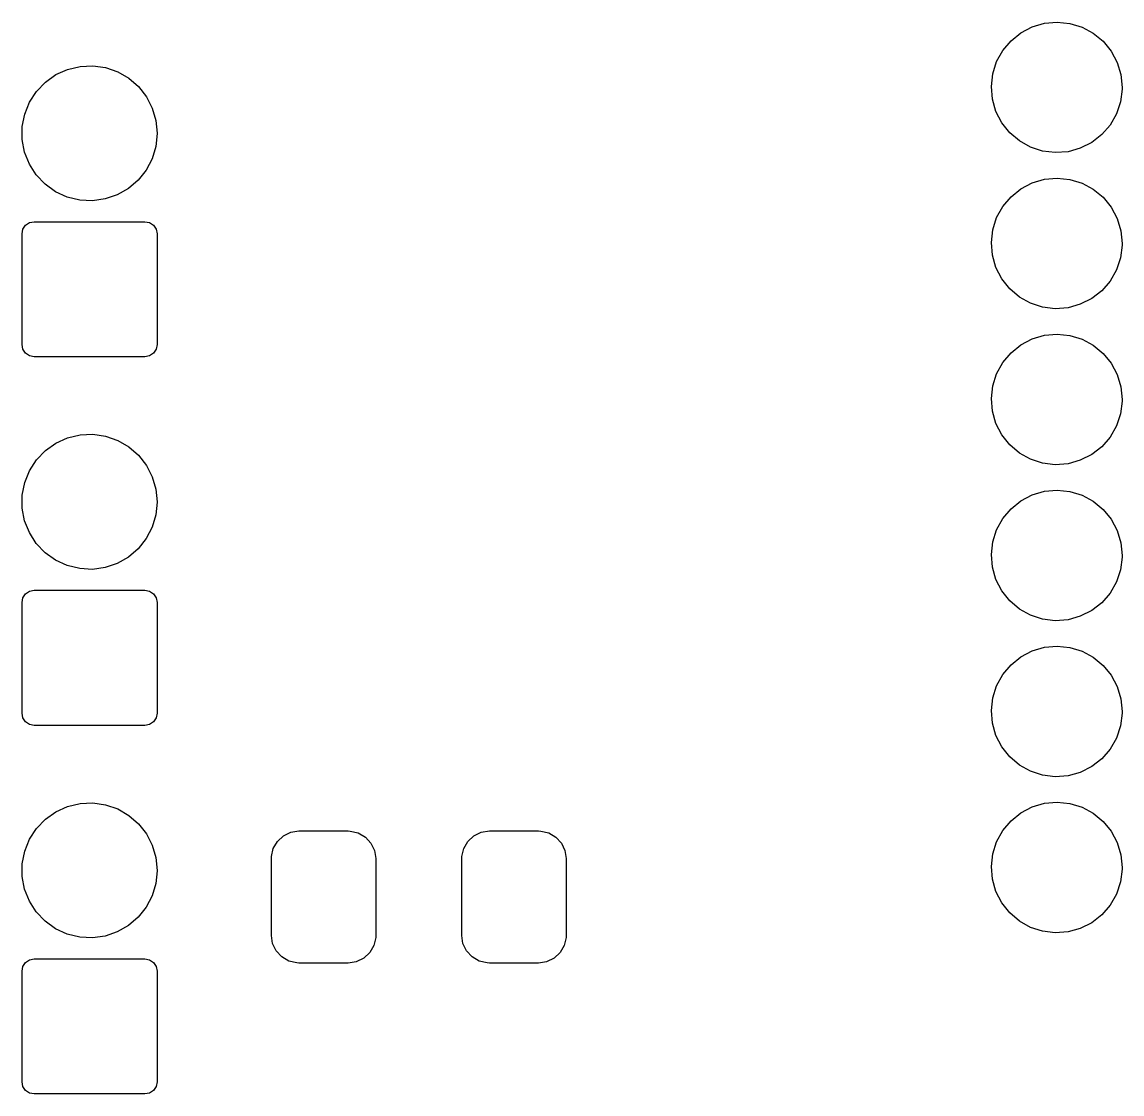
# Model space of a CAD drawing. Extents: x 10 to 584, y -410 to -10.
# Drawn here: x 298.82 to 316.73, y -126.18 to -108.73 of the extents above; entities that cross this region are included whole.
import ezdxf

# ---------------------------------------------------------------- set-up
doc = ezdxf.new("R2010")
doc.units = 0
doc.layers.add('BLACK', color=7, linetype='CONTINUOUS')

msp = doc.modelspace()

# ---------------------------------------------------------------- linework, layer by layer
at = {"layer": 'BLACK', "linetype": 'CONTINUOUS'}
for p, q in [((315.084, -108.9), (315.268, -108.804)), ((315.268, -108.804), (315.467, -108.745)), ((315.467, -108.745), (315.674, -108.726)), ((315.674, -108.726), (315.881, -108.748)), ((315.881, -108.748), (316.079, -108.809)), ((316.079, -108.809), (316.261, -108.908)), ((314.789, -109.189), (314.923, -109.03)), ((314.923, -109.03), (315.084, -108.9)), ((316.261, -108.908), (316.421, -109.04)), ((316.421, -109.04), (316.553, -109.201)), ((314.689, -109.371), (314.789, -109.189)), ((316.553, -109.201), (316.65, -109.384)), ((314.626, -109.569), (314.689, -109.371)), ((316.65, -109.384), (316.71, -109.583)), ((299.201, -109.704), (299.371, -109.583)), ((299.371, -109.583), (299.561, -109.497)), ((299.561, -109.497), (299.765, -109.448)), ((299.765, -109.448), (299.973, -109.438)), ((299.973, -109.438), (300.18, -109.468)), ((300.18, -109.468), (300.378, -109.537)), ((300.378, -109.537), (300.558, -109.641)), ((314.603, -109.775), (314.626, -109.569)), ((316.71, -109.583), (316.73, -109.79)), ((299.056, -109.855), (299.201, -109.704)), ((300.558, -109.641), (300.716, -109.778)), ((300.716, -109.778), (300.845, -109.943)), ((314.621, -109.982), (314.603, -109.775)), ((298.943, -110.031), (299.056, -109.855)), ((300.845, -109.943), (300.941, -110.128)), ((316.73, -109.819), (316.704, -110.025)), ((316.73, -109.79), (316.73, -109.819)), ((298.865, -110.224), (298.943, -110.031)), ((300.941, -110.128), (301, -110.329)), ((314.678, -110.181), (314.621, -109.982)), ((316.704, -110.025), (316.638, -110.222)), ((298.825, -110.429), (298.865, -110.224)), ((314.773, -110.366), (314.678, -110.181)), ((316.638, -110.222), (316.536, -110.403)), ((298.824, -110.638), (298.825, -110.429)), ((301, -110.329), (301.02, -110.537)), ((314.902, -110.529), (314.773, -110.366)), ((316.536, -110.403), (316.4, -110.56)), ((298.863, -110.844), (298.824, -110.638)), ((301.02, -110.543), (300.999, -110.75)), ((301.02, -110.537), (301.02, -110.543)), ((315.06, -110.663), (314.902, -110.529)), ((315.241, -110.764), (315.06, -110.663)), ((316.4, -110.56), (316.237, -110.688)), ((298.94, -111.038), (298.863, -110.844)), ((300.999, -110.75), (300.939, -110.951)), ((315.438, -110.829), (315.241, -110.764)), ((315.644, -110.853), (315.438, -110.829)), ((315.851, -110.837), (315.644, -110.853)), ((316.051, -110.781), (315.851, -110.837)), ((316.237, -110.688), (316.051, -110.781)), ((299.053, -111.214), (298.94, -111.038)), ((300.939, -110.951), (300.842, -111.136)), ((299.196, -111.366), (299.053, -111.214)), ((300.842, -111.136), (300.712, -111.3)), ((299.366, -111.488), (299.196, -111.366)), ((300.712, -111.3), (300.554, -111.436)), ((315.084, -111.44), (315.268, -111.344)), ((315.268, -111.344), (315.467, -111.285)), ((315.467, -111.285), (315.674, -111.266)), ((315.674, -111.266), (315.881, -111.288)), ((315.881, -111.288), (316.079, -111.349)), ((316.079, -111.349), (316.261, -111.448)), ((299.556, -111.575), (299.366, -111.488)), ((299.759, -111.625), (299.556, -111.575)), ((300.372, -111.539), (300.175, -111.607)), ((300.554, -111.436), (300.372, -111.539)), ((314.789, -111.729), (314.923, -111.57)), ((314.923, -111.57), (315.084, -111.44)), ((316.261, -111.448), (316.421, -111.58)), ((299.968, -111.636), (299.759, -111.625)), ((300.175, -111.607), (299.968, -111.636)), ((314.689, -111.911), (314.789, -111.729)), ((316.421, -111.58), (316.553, -111.741)), ((316.553, -111.741), (316.65, -111.924)), ((314.626, -112.109), (314.689, -111.911)), ((316.65, -111.924), (316.71, -112.123)), ((298.82, -112.177), (298.835, -112.1)), ((298.835, -112.1), (298.878, -112.035)), ((298.878, -112.035), (298.943, -111.992)), ((298.943, -111.992), (299.02, -111.977)), ((299.02, -111.977), (300.82, -111.977)), ((300.82, -111.977), (300.896, -111.992)), ((300.896, -111.992), (300.961, -112.035)), ((300.961, -112.035), (301.004, -112.1)), ((301.004, -112.1), (301.02, -112.177)), ((314.603, -112.315), (314.626, -112.109)), ((298.82, -113.977), (298.82, -112.177)), ((301.02, -112.177), (301.02, -113.977)), ((316.71, -112.123), (316.73, -112.33)), ((314.621, -112.522), (314.603, -112.315)), ((316.73, -112.359), (316.704, -112.565)), ((316.73, -112.33), (316.73, -112.359)), ((314.678, -112.721), (314.621, -112.522)), ((316.704, -112.565), (316.638, -112.762)), ((314.773, -112.906), (314.678, -112.721)), ((316.638, -112.762), (316.536, -112.943)), ((314.902, -113.069), (314.773, -112.906)), ((316.536, -112.943), (316.4, -113.1)), ((315.06, -113.203), (314.902, -113.069)), ((316.4, -113.1), (316.237, -113.228)), ((315.241, -113.304), (315.06, -113.203)), ((315.438, -113.369), (315.241, -113.304)), ((315.644, -113.393), (315.438, -113.369)), ((316.051, -113.321), (315.851, -113.377)), ((316.237, -113.228), (316.051, -113.321)), ((315.851, -113.377), (315.644, -113.393)), ((315.084, -113.98), (315.268, -113.884)), ((315.268, -113.884), (315.467, -113.825)), ((315.467, -113.825), (315.674, -113.806)), ((315.674, -113.806), (315.881, -113.828)), ((315.881, -113.828), (316.079, -113.889)), ((316.079, -113.889), (316.261, -113.988)), ((298.835, -114.053), (298.82, -113.977)), ((298.878, -114.118), (298.835, -114.053)), ((301.004, -114.053), (300.961, -114.118)), ((301.02, -113.977), (301.004, -114.053)), ((314.923, -114.11), (315.084, -113.98)), ((316.261, -113.988), (316.421, -114.12)), ((298.943, -114.162), (298.878, -114.118)), ((299.02, -114.177), (298.943, -114.162)), ((300.82, -114.177), (299.02, -114.177)), ((300.896, -114.162), (300.82, -114.177)), ((300.961, -114.118), (300.896, -114.162)), ((314.789, -114.269), (314.923, -114.11)), ((316.421, -114.12), (316.553, -114.281)), ((314.689, -114.451), (314.789, -114.269)), ((316.553, -114.281), (316.65, -114.464)), ((314.626, -114.649), (314.689, -114.451)), ((316.65, -114.464), (316.71, -114.663)), ((314.603, -114.855), (314.626, -114.649)), ((316.71, -114.663), (316.73, -114.87)), ((314.621, -115.062), (314.603, -114.855)), ((316.73, -114.899), (316.704, -115.105)), ((316.73, -114.87), (316.73, -114.899)), ((314.678, -115.261), (314.621, -115.062)), ((316.704, -115.105), (316.638, -115.302)), ((314.773, -115.446), (314.678, -115.261)), ((316.638, -115.302), (316.536, -115.483)), ((299.371, -115.583), (299.561, -115.497)), ((299.561, -115.497), (299.765, -115.448)), ((299.765, -115.448), (299.973, -115.438)), ((299.973, -115.438), (300.18, -115.468)), ((300.18, -115.468), (300.378, -115.537)), ((314.902, -115.609), (314.773, -115.446)), ((316.536, -115.483), (316.4, -115.64)), ((299.201, -115.704), (299.371, -115.583)), ((300.378, -115.537), (300.558, -115.641)), ((300.558, -115.641), (300.716, -115.778)), ((315.06, -115.743), (314.902, -115.609)), ((316.4, -115.64), (316.237, -115.768)), ((298.943, -116.031), (299.056, -115.855)), ((299.056, -115.855), (299.201, -115.704)), ((300.716, -115.778), (300.845, -115.943)), ((315.241, -115.844), (315.06, -115.743)), ((315.438, -115.909), (315.241, -115.844)), ((316.051, -115.861), (315.851, -115.917)), ((316.237, -115.768), (316.051, -115.861)), ((298.865, -116.224), (298.943, -116.031)), ((300.845, -115.943), (300.941, -116.128)), ((315.644, -115.933), (315.438, -115.909)), ((315.851, -115.917), (315.644, -115.933)), ((298.825, -116.429), (298.865, -116.224)), ((300.941, -116.128), (301, -116.329)), ((301, -116.329), (301.02, -116.537)), ((315.268, -116.424), (315.467, -116.365)), ((315.467, -116.365), (315.674, -116.346)), ((315.674, -116.346), (315.881, -116.368)), ((315.881, -116.368), (316.079, -116.429)), ((298.824, -116.638), (298.825, -116.429)), ((301.02, -116.543), (300.999, -116.75)), ((301.02, -116.537), (301.02, -116.543)), ((314.923, -116.65), (315.084, -116.52)), ((315.084, -116.52), (315.268, -116.424)), ((316.079, -116.429), (316.261, -116.528)), ((316.261, -116.528), (316.421, -116.66)), ((298.863, -116.844), (298.824, -116.638)), ((300.999, -116.75), (300.939, -116.951)), ((314.789, -116.809), (314.923, -116.65)), ((316.421, -116.66), (316.553, -116.821)), ((298.94, -117.038), (298.863, -116.844)), ((300.939, -116.951), (300.842, -117.136)), ((314.689, -116.991), (314.789, -116.809)), ((316.553, -116.821), (316.65, -117.004)), ((299.053, -117.214), (298.94, -117.038)), ((314.626, -117.189), (314.689, -116.991)), ((316.65, -117.004), (316.71, -117.203)), ((299.196, -117.366), (299.053, -117.214)), ((300.712, -117.3), (300.554, -117.436)), ((300.842, -117.136), (300.712, -117.3)), ((314.603, -117.395), (314.626, -117.189)), ((316.71, -117.203), (316.73, -117.41)), ((299.366, -117.488), (299.196, -117.366)), ((299.556, -117.575), (299.366, -117.488)), ((300.554, -117.436), (300.372, -117.539)), ((314.621, -117.602), (314.603, -117.395)), ((316.73, -117.439), (316.704, -117.645)), ((316.73, -117.41), (316.73, -117.439)), ((299.759, -117.625), (299.556, -117.575)), ((299.968, -117.636), (299.759, -117.625)), ((300.175, -117.607), (299.968, -117.636)), ((300.372, -117.539), (300.175, -117.607)), ((314.678, -117.801), (314.621, -117.602)), ((316.704, -117.645), (316.638, -117.842)), ((314.773, -117.986), (314.678, -117.801)), ((316.638, -117.842), (316.536, -118.023)), ((298.878, -118.035), (298.943, -117.992)), ((298.943, -117.992), (299.02, -117.977)), ((299.02, -117.977), (300.82, -117.977)), ((300.82, -117.977), (300.896, -117.992)), ((300.896, -117.992), (300.961, -118.035)), ((314.902, -118.149), (314.773, -117.986)), ((316.536, -118.023), (316.4, -118.18)), ((298.82, -118.177), (298.835, -118.1)), ((298.82, -119.977), (298.82, -118.177)), ((298.835, -118.1), (298.878, -118.035)), ((300.961, -118.035), (301.004, -118.1)), ((301.004, -118.1), (301.02, -118.177)), ((301.02, -118.177), (301.02, -119.977)), ((315.06, -118.283), (314.902, -118.149)), ((316.4, -118.18), (316.237, -118.308)), ((315.241, -118.384), (315.06, -118.283)), ((315.438, -118.449), (315.241, -118.384)), ((316.237, -118.308), (316.051, -118.401)), ((315.644, -118.473), (315.438, -118.449)), ((315.851, -118.457), (315.644, -118.473)), ((316.051, -118.401), (315.851, -118.457)), ((315.268, -118.964), (315.467, -118.905)), ((315.467, -118.905), (315.674, -118.886)), ((315.674, -118.886), (315.881, -118.908)), ((315.881, -118.908), (316.079, -118.969)), ((314.923, -119.19), (315.084, -119.06)), ((315.084, -119.06), (315.268, -118.964)), ((316.079, -118.969), (316.261, -119.068)), ((316.261, -119.068), (316.421, -119.2)), ((314.789, -119.349), (314.923, -119.19)), ((316.421, -119.2), (316.553, -119.361)), ((314.689, -119.531), (314.789, -119.349)), ((316.553, -119.361), (316.65, -119.544)), ((314.626, -119.729), (314.689, -119.531)), ((316.65, -119.544), (316.71, -119.743)), ((314.603, -119.935), (314.626, -119.729)), ((316.71, -119.743), (316.73, -119.95)), ((298.835, -120.053), (298.82, -119.977)), ((301.02, -119.977), (301.004, -120.053)), ((314.621, -120.142), (314.603, -119.935)), ((316.73, -119.979), (316.704, -120.185)), ((316.73, -119.95), (316.73, -119.979)), ((298.878, -120.118), (298.835, -120.053)), ((298.943, -120.162), (298.878, -120.118)), ((299.02, -120.177), (298.943, -120.162)), ((300.896, -120.162), (300.82, -120.177)), ((300.961, -120.118), (300.896, -120.162)), ((301.004, -120.053), (300.961, -120.118)), ((314.678, -120.341), (314.621, -120.142)), ((300.82, -120.177), (299.02, -120.177)), ((314.773, -120.526), (314.678, -120.341)), ((316.704, -120.185), (316.638, -120.382)), ((314.902, -120.689), (314.773, -120.526)), ((316.638, -120.382), (316.536, -120.563)), ((315.06, -120.823), (314.902, -120.689)), ((316.536, -120.563), (316.4, -120.72)), ((315.241, -120.924), (315.06, -120.823)), ((316.237, -120.848), (316.051, -120.941)), ((316.4, -120.72), (316.237, -120.848)), ((315.438, -120.989), (315.241, -120.924)), ((315.644, -121.013), (315.438, -120.989)), ((315.851, -120.997), (315.644, -121.013)), ((316.051, -120.941), (315.851, -120.997)), ((315.467, -121.445), (315.674, -121.426)), ((315.674, -121.426), (315.881, -121.448)), ((299.201, -121.704), (299.371, -121.583)), ((299.371, -121.583), (299.561, -121.497)), ((299.561, -121.497), (299.765, -121.448)), ((299.765, -121.448), (299.973, -121.438)), ((299.973, -121.438), (300.18, -121.468)), ((300.18, -121.468), (300.378, -121.537)), ((300.378, -121.537), (300.558, -121.641)), ((314.923, -121.73), (315.084, -121.6)), ((315.084, -121.6), (315.268, -121.504)), ((315.268, -121.504), (315.467, -121.445)), ((315.881, -121.448), (316.079, -121.509)), ((316.079, -121.509), (316.261, -121.608)), ((316.261, -121.608), (316.421, -121.74)), ((299.056, -121.855), (299.201, -121.704)), ((300.558, -121.641), (300.716, -121.778)), ((300.716, -121.778), (300.845, -121.943)), ((314.789, -121.889), (314.923, -121.73)), ((316.421, -121.74), (316.553, -121.901)), ((298.943, -122.031), (299.056, -121.855)), ((300.845, -121.943), (300.941, -122.128)), ((303.077, -121.973), (303.198, -121.915)), ((303.198, -121.915), (303.33, -121.895)), ((303.33, -121.895), (304.13, -121.895)), ((304.13, -121.895), (304.165, -121.896)), ((304.165, -121.896), (304.296, -121.927)), ((304.296, -121.927), (304.411, -121.994)), ((306.177, -121.973), (306.298, -121.915)), ((306.298, -121.915), (306.43, -121.895)), ((306.43, -121.895), (307.23, -121.895)), ((307.23, -121.895), (307.265, -121.896)), ((307.265, -121.896), (307.396, -121.927)), ((307.396, -121.927), (307.511, -121.994)), ((314.689, -122.071), (314.789, -121.889)), ((316.553, -121.901), (316.65, -122.084)), ((298.865, -122.224), (298.943, -122.031)), ((300.941, -122.128), (301, -122.329)), ((302.912, -122.179), (302.979, -122.064)), ((302.979, -122.064), (303.077, -121.973)), ((304.411, -121.994), (304.502, -122.092)), ((304.502, -122.092), (304.56, -122.213)), ((306.012, -122.179), (306.079, -122.064)), ((306.079, -122.064), (306.177, -121.973)), ((307.511, -121.994), (307.602, -122.092)), ((307.602, -122.092), (307.66, -122.213)), ((314.626, -122.269), (314.689, -122.071)), ((316.65, -122.084), (316.71, -122.283)), ((298.825, -122.429), (298.865, -122.224)), ((302.88, -122.345), (302.881, -122.31)), ((302.881, -122.31), (302.912, -122.179)), ((304.56, -122.213), (304.58, -122.345)), ((305.98, -122.345), (305.981, -122.31)), ((305.981, -122.31), (306.012, -122.179)), ((307.66, -122.213), (307.68, -122.345)), ((314.603, -122.475), (314.626, -122.269)), ((316.71, -122.283), (316.73, -122.49)), ((298.824, -122.638), (298.825, -122.429)), ((301, -122.329), (301.02, -122.537)), ((302.88, -123.595), (302.88, -122.345)), ((304.58, -122.345), (304.58, -123.595)), ((305.98, -123.595), (305.98, -122.345)), ((307.68, -122.345), (307.68, -123.595)), ((314.621, -122.682), (314.603, -122.475)), ((316.73, -122.49), (316.73, -122.519)), ((298.863, -122.844), (298.824, -122.638)), ((301.02, -122.543), (300.999, -122.75)), ((301.02, -122.537), (301.02, -122.543)), ((314.678, -122.881), (314.621, -122.682)), ((316.73, -122.519), (316.704, -122.725)), ((298.94, -123.038), (298.863, -122.844)), ((300.999, -122.75), (300.939, -122.951)), ((316.704, -122.725), (316.638, -122.922)), ((299.053, -123.214), (298.94, -123.038)), ((300.939, -122.951), (300.842, -123.136)), ((314.773, -123.066), (314.678, -122.881)), ((316.638, -122.922), (316.536, -123.103)), ((299.196, -123.366), (299.053, -123.214)), ((300.842, -123.136), (300.712, -123.3)), ((314.902, -123.229), (314.773, -123.066)), ((316.536, -123.103), (316.4, -123.26)), ((299.366, -123.488), (299.196, -123.366)), ((300.712, -123.3), (300.554, -123.436)), ((315.06, -123.363), (314.902, -123.229)), ((315.241, -123.464), (315.06, -123.363)), ((316.237, -123.388), (316.051, -123.481)), ((316.4, -123.26), (316.237, -123.388)), ((299.556, -123.575), (299.366, -123.488)), ((299.759, -123.625), (299.556, -123.575)), ((300.372, -123.539), (300.175, -123.607)), ((300.554, -123.436), (300.372, -123.539)), ((315.438, -123.529), (315.241, -123.464)), ((315.644, -123.553), (315.438, -123.529)), ((315.851, -123.537), (315.644, -123.553)), ((316.051, -123.481), (315.851, -123.537)), ((299.968, -123.636), (299.759, -123.625)), ((300.175, -123.607), (299.968, -123.636)), ((302.9, -123.727), (302.88, -123.595)), ((302.958, -123.848), (302.9, -123.727)), ((304.579, -123.63), (304.548, -123.761)), ((304.58, -123.595), (304.579, -123.63)), ((306, -123.727), (305.98, -123.595)), ((306.058, -123.848), (306, -123.727)), ((307.679, -123.63), (307.648, -123.761)), ((307.68, -123.595), (307.679, -123.63)), ((303.049, -123.946), (302.958, -123.848)), ((304.481, -123.876), (304.383, -123.967)), ((304.548, -123.761), (304.481, -123.876)), ((306.149, -123.946), (306.058, -123.848)), ((307.581, -123.876), (307.483, -123.967)), ((307.648, -123.761), (307.581, -123.876)), ((298.82, -124.177), (298.835, -124.1)), ((298.835, -124.1), (298.878, -124.035)), ((298.878, -124.035), (298.943, -123.992)), ((298.943, -123.992), (299.02, -123.977)), ((299.02, -123.977), (300.82, -123.977)), ((300.82, -123.977), (300.896, -123.992)), ((300.896, -123.992), (300.961, -124.035)), ((300.961, -124.035), (301.004, -124.1)), ((301.004, -124.1), (301.02, -124.177)), ((303.164, -124.013), (303.049, -123.946)), ((303.295, -124.044), (303.164, -124.013)), ((303.33, -124.045), (303.295, -124.044)), ((304.13, -124.045), (303.33, -124.045)), ((304.262, -124.025), (304.13, -124.045)), ((304.383, -123.967), (304.262, -124.025)), ((306.264, -124.013), (306.149, -123.946)), ((306.395, -124.044), (306.264, -124.013)), ((306.43, -124.045), (306.395, -124.044)), ((307.23, -124.045), (306.43, -124.045)), ((307.362, -124.025), (307.23, -124.045)), ((307.483, -123.967), (307.362, -124.025)), ((298.82, -125.977), (298.82, -124.177)), ((301.02, -124.177), (301.02, -125.977)), ((298.835, -126.053), (298.82, -125.977)), ((298.878, -126.118), (298.835, -126.053)), ((301.004, -126.053), (300.961, -126.118)), ((301.02, -125.977), (301.004, -126.053)), ((298.943, -126.162), (298.878, -126.118)), ((299.02, -126.177), (298.943, -126.162)), ((300.82, -126.177), (299.02, -126.177)), ((300.896, -126.162), (300.82, -126.177)), ((300.961, -126.118), (300.896, -126.162))]:
    msp.add_line(p, q, dxfattribs=at)

doc.saveas('drawing.dxf')
